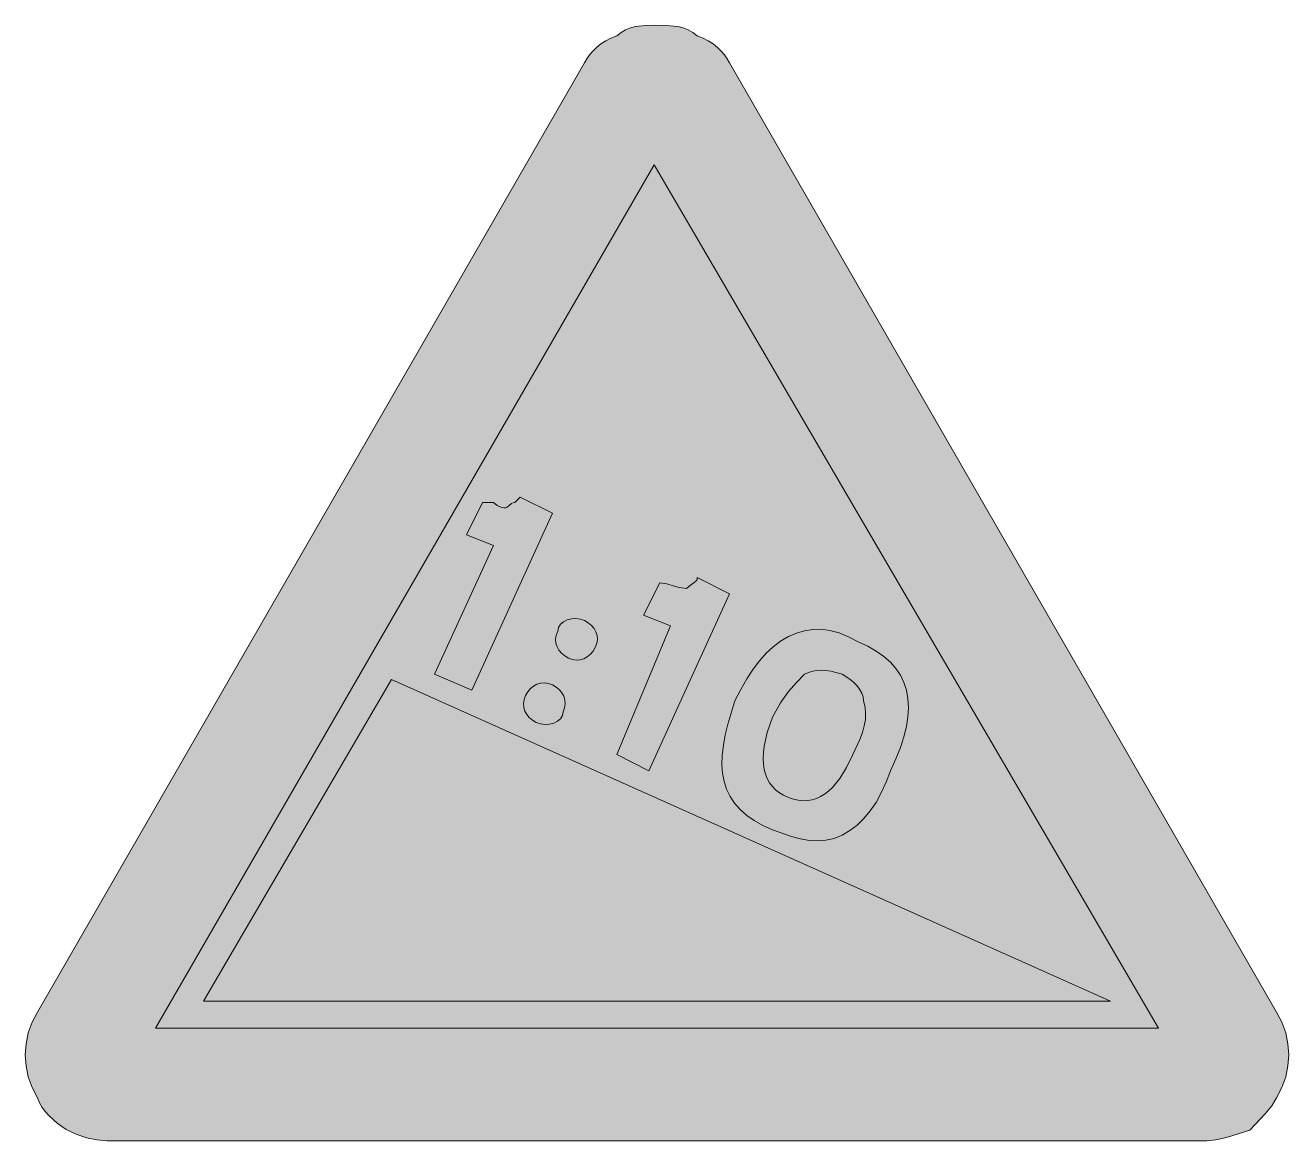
# Model space of a CAD drawing. Header units: metres. Extents: x 143 to 425, y 11 to 261.
import ezdxf

# ---------------------------------------------------------------- set-up
doc = ezdxf.new("R2010")
doc.units = ezdxf.units.M
for name, color, linetype, true_color in [('FILL_BLACK_000000', 7, 'Continuous', 0x000000), ('FILL_RED_FF0000', 7, 'Continuous', 0xff0000), ('FILL_WHITE_FFFFFF', 7, 'Continuous', 0xffffff)]:
    doc.layers.add(name, color=color, linetype=linetype, true_color=true_color)

msp = doc.modelspace()

# ---------------------------------------------------------------- hatches: boundary and pattern name
at = {"layer": 'FILL_BLACK_000000', "true_color": 0x000000}
h = msp.add_hatch(color=7, dxfattribs=at)
h.dxf.hatch_style = 1
h.paths.add_polyline_path([(242.55, 112.08), (234.15, 115.68), (247.35, 144.48), (241.35, 146.88), (244.95, 154.08), (247.35, 154.08), (248.23, 153.39), (249, 153.03), (249.75, 152.88), (250.15, 152.93), (250.46, 153.07), (250.95, 153.48), (251.44, 153.89), (251.75, 154.03), (252.15, 154.08), (253.35, 155.28), (260.55, 151.68), (242.55, 112.08)])
h = msp.add_hatch(color=7, dxfattribs=at)
h.dxf.hatch_style = 1
h.paths.add_polyline_path([(282.15, 94.08), (274.95, 97.68), (286.95, 126.48), (280.95, 128.88), (284.55, 136.08), (286.16, 135.89), (287.55, 135.48), (288.94, 135.07), (290.55, 134.88), (291.43, 135.59), (292.2, 136.08), (292.74, 136.57), (292.9, 136.88), (292.95, 137.28), (300.15, 133.68), (282.15, 94.08)])
h = msp.add_hatch(color=7, dxfattribs=at)
h.dxf.hatch_style = 1
h.paths.add_polyline_path([(269.65, 120.84), (269.04, 120.12), (268.36, 119.55), (267.6, 119.13), (266.79, 118.88), (265.93, 118.81), (265.05, 118.94), (264.15, 119.28), (263.31, 119.78), (262.59, 120.39), (262.02, 121.07), (261.6, 121.83), (261.35, 122.64), (261.28, 123.5), (261.41, 124.38), (261.75, 125.28), (261.91, 126.12), (262.35, 126.84), (263.02, 127.41), (263.85, 127.83), (264.8, 128.08), (265.8, 128.15), (266.8, 128.02), (267.75, 127.68), (268.59, 127.18), (269.31, 126.57), (269.88, 125.89), (270.3, 125.13), (270.55, 124.32), (270.62, 123.46), (270.49, 122.58), (270.15, 121.68), (269.65, 120.84)])
h = msp.add_hatch(color=7, dxfattribs=at)
h.dxf.hatch_style = 1
h.paths.add_polyline_path([(334.12, 89.13), (332.94, 86.99), (331.65, 85.08), (330.24, 83.39), (328.72, 81.93), (327.09, 80.69), (325.35, 79.68), (323.55, 78.94), (321.73, 78.52), (319.89, 78.37), (318, 78.48), (316.06, 78.81), (314.04, 79.34), (309.75, 80.88), (307.61, 81.84), (305.7, 82.9), (304.01, 84.09), (302.55, 85.38), (301.31, 86.79), (300.3, 88.3), (299.51, 89.94), (298.95, 91.68), (298.61, 93.54), (298.48, 95.5), (298.55, 97.59), (298.8, 99.78), (299.22, 102.09), (299.79, 104.5), (301.35, 109.68), (302.7, 112.27), (304.07, 114.63), (305.46, 116.77), (306.9, 118.68), (308.39, 120.37), (309.96, 121.83), (311.6, 123.07), (313.35, 124.08), (315.15, 124.87), (316.97, 125.41), (318.81, 125.7), (320.7, 125.73), (322.64, 125.47), (324.66, 124.92), (326.75, 124.06), (328.95, 122.88), (331.09, 121.92), (333, 120.85), (334.69, 119.67), (336.15, 118.38), (337.39, 116.97), (338.4, 115.45), (339.19, 113.82), (339.75, 112.08), (340.09, 110.22), (340.2, 108.25), (340.09, 106.17), (339.75, 103.98), (339.19, 101.67), (338.4, 99.25), (337.39, 96.72), (336.15, 94.08), (335.19, 91.49), (334.12, 89.13)])
h.paths.add_polyline_path([(329.88, 102.64), (330.3, 104.13), (330.55, 105.57), (330.62, 106.96), (330.49, 108.33), (330.15, 109.68), (330.04, 110.58), (329.74, 111.46), (329.26, 112.32), (328.65, 113.13), (327.92, 113.89), (327.11, 114.57), (325.35, 115.68), (322.86, 116.35), (321.74, 116.52), (320.7, 116.58), (319.71, 116.52), (318.77, 116.35), (317.85, 116.07), (316.95, 115.68), (315.15, 113.84), (313.35, 111.78), (311.55, 109.27), (309.75, 106.08), (308.62, 102.65), (307.95, 99.55), (307.78, 98.13), (307.72, 96.8), (307.78, 95.55), (307.95, 94.38), (308.23, 93.3), (308.62, 92.3), (309.13, 91.38), (309.75, 90.55), (310.48, 89.81), (311.32, 89.15), (312.28, 88.57), (313.35, 88.08), (314.46, 87.7), (315.54, 87.46), (316.6, 87.35), (317.62, 87.39), (318.62, 87.55), (319.59, 87.85), (320.54, 88.27), (321.45, 88.83), (322.34, 89.51), (323.19, 90.32), (324.82, 92.3), (326.34, 94.76), (327.75, 97.68), (329.31, 101.07), (329.88, 102.64)], flags=16)
h = msp.add_hatch(color=7, dxfattribs=at)
h.dxf.hatch_style = 1
h.paths.add_polyline_path([(182.55, 42.48), (224.55, 114.48), (385.35, 42.48), (182.55, 42.48)])
h = msp.add_hatch(color=7, dxfattribs=at)
h.dxf.hatch_style = 1
h.paths.add_polyline_path([(262.79, 106.44), (262.35, 105.72), (261.68, 105.15), (260.85, 104.73), (259.9, 104.48), (258.9, 104.41), (257.9, 104.54), (256.95, 104.88), (256.11, 105.38), (255.39, 105.99), (254.82, 106.67), (254.4, 107.43), (254.15, 108.24), (254.08, 109.1), (254.21, 109.98), (254.55, 110.88), (255.05, 111.72), (255.66, 112.44), (256.34, 113.01), (257.1, 113.43), (257.91, 113.68), (258.77, 113.75), (259.65, 113.62), (260.55, 113.28), (261.39, 112.78), (262.11, 112.17), (262.68, 111.49), (263.1, 110.73), (263.35, 109.92), (263.42, 109.06), (263.29, 108.18), (262.95, 107.28), (262.79, 106.44)])
at = {"layer": 'FILL_RED_FF0000', "true_color": 0xff0000}
h = msp.add_hatch(color=7, dxfattribs=at)
h.dxf.hatch_style = 1
h.paths.add_polyline_path([(267.75, 252.48), (268.26, 253.38), (268.87, 254.26), (269.61, 255.12), (270.45, 255.93), (271.41, 256.69), (272.47, 257.37), (273.66, 257.98), (274.95, 258.48), (275.9, 259.27), (276.94, 259.87), (278.03, 260.29), (279.15, 260.58), (281.36, 260.84), (283.35, 260.88), (286.03, 260.84), (288.6, 260.58), (289.81, 260.29), (290.94, 259.87), (292, 259.27), (292.95, 258.48), (294.24, 257.98), (295.42, 257.37), (296.49, 256.69), (297.45, 255.93), (298.29, 255.12), (299.02, 254.26), (299.64, 253.38), (300.15, 252.48), (422.55, 40.08), (423.73, 37.78), (424.57, 35.39), (425.08, 32.95), (425.25, 30.48), (425.08, 28.01), (424.57, 25.57), (423.73, 23.18), (422.55, 20.88), (421.44, 19.08), (420, 17.28), (416.55, 13.68), (411.3, 12.03), (408.96, 11.49), (406.95, 11.28), (160.95, 11.28), (158.66, 11.45), (156.32, 11.94), (154.01, 12.74), (151.8, 13.83), (149.76, 15.21), (147.96, 16.85), (147.17, 17.77), (146.46, 18.74), (145.85, 19.78), (145.35, 20.88), (144.17, 23.18), (143.32, 25.57), (142.82, 28.01), (142.65, 30.48), (142.82, 32.95), (143.32, 35.39), (144.17, 37.78), (145.35, 40.08), (267.75, 252.48)])
at = {"layer": 'FILL_WHITE_FFFFFF', "true_color": 0xffffff}
h = msp.add_hatch(color=7, dxfattribs=at)
h.dxf.hatch_style = 1
h.paths.add_polyline_path([(171.75, 36.48), (283.35, 229.68), (396.15, 36.48), (171.75, 36.48)])

# ---------------------------------------------------------------- linework, layer by layer
at = {"layer": 'FILL_BLACK_000000', "lineweight": 0, "true_color": 0x000000}
for points in [[(242.55, 112.08), (234.15, 115.68), (247.35, 144.48), (241.35, 146.88), (244.95, 154.08), (247.35, 154.08), (248.23, 153.39), (249, 153.03), (249.75, 152.88), (250.15, 152.93), (250.46, 153.07), (250.95, 153.48), (251.44, 153.89), (251.75, 154.03), (252.15, 154.08), (253.35, 155.28), (260.55, 151.68)], [(282.15, 94.08), (274.95, 97.68), (286.95, 126.48), (280.95, 128.88), (284.55, 136.08), (286.16, 135.89), (287.55, 135.48), (288.94, 135.07), (290.55, 134.88), (291.43, 135.59), (292.2, 136.08), (292.74, 136.57), (292.9, 136.88), (292.95, 137.28), (300.15, 133.68)], [(269.65, 120.84), (269.04, 120.12), (268.36, 119.55), (267.6, 119.13), (266.79, 118.88), (265.93, 118.81), (265.05, 118.94), (264.15, 119.28), (263.31, 119.78), (262.59, 120.39), (262.02, 121.07), (261.6, 121.83), (261.35, 122.64), (261.28, 123.5), (261.41, 124.38), (261.75, 125.28), (261.91, 126.12), (262.35, 126.84), (263.02, 127.41), (263.85, 127.83), (264.8, 128.08), (265.8, 128.15), (266.8, 128.02), (267.75, 127.68), (268.59, 127.18), (269.31, 126.57), (269.88, 125.89), (270.3, 125.13), (270.55, 124.32), (270.62, 123.46), (270.49, 122.58), (270.15, 121.68)], [(334.12, 89.13), (332.94, 86.99), (331.65, 85.08), (330.24, 83.39), (328.72, 81.93), (327.09, 80.69), (325.35, 79.68), (323.55, 78.94), (321.73, 78.52), (319.89, 78.37), (318, 78.48), (316.06, 78.81), (314.04, 79.34), (309.75, 80.88), (307.61, 81.84), (305.7, 82.9), (304.01, 84.09), (302.55, 85.38), (301.31, 86.79), (300.3, 88.3), (299.51, 89.94), (298.95, 91.68), (298.61, 93.54), (298.48, 95.5), (298.55, 97.59), (298.8, 99.78), (299.22, 102.09), (299.79, 104.5), (301.35, 109.68), (302.7, 112.27), (304.07, 114.63), (305.46, 116.77), (306.9, 118.68), (308.39, 120.37), (309.96, 121.83), (311.6, 123.07), (313.35, 124.08), (315.15, 124.87), (316.97, 125.41), (318.81, 125.7), (320.7, 125.73), (322.64, 125.47), (324.66, 124.92), (326.75, 124.06), (328.95, 122.88), (331.09, 121.92), (333, 120.85), (334.69, 119.67), (336.15, 118.38), (337.39, 116.97), (338.4, 115.45), (339.19, 113.82), (339.75, 112.08), (340.09, 110.22), (340.2, 108.25), (340.09, 106.17), (339.75, 103.98), (339.19, 101.67), (338.4, 99.25), (337.39, 96.72), (336.15, 94.08), (335.19, 91.49)], [(329.88, 102.64), (330.3, 104.13), (330.55, 105.57), (330.62, 106.96), (330.49, 108.33), (330.15, 109.68), (330.04, 110.58), (329.74, 111.46), (329.26, 112.32), (328.65, 113.13), (327.92, 113.89), (327.11, 114.57), (325.35, 115.68), (322.86, 116.35), (321.74, 116.52), (320.7, 116.58), (319.71, 116.52), (318.77, 116.35), (317.85, 116.07), (316.95, 115.68), (315.15, 113.84), (313.35, 111.78), (311.55, 109.27), (309.75, 106.08), (308.62, 102.65), (307.95, 99.55), (307.78, 98.13), (307.72, 96.8), (307.78, 95.55), (307.95, 94.38), (308.23, 93.3), (308.62, 92.3), (309.13, 91.38), (309.75, 90.55), (310.48, 89.81), (311.32, 89.15), (312.28, 88.57), (313.35, 88.08), (314.46, 87.7), (315.54, 87.46), (316.6, 87.35), (317.62, 87.39), (318.62, 87.55), (319.59, 87.85), (320.54, 88.27), (321.45, 88.83), (322.34, 89.51), (323.19, 90.32), (324.82, 92.3), (326.34, 94.76), (327.75, 97.68), (329.31, 101.07)], [(182.55, 42.48), (224.55, 114.48), (385.35, 42.48)], [(262.79, 106.44), (262.35, 105.72), (261.68, 105.15), (260.85, 104.73), (259.9, 104.48), (258.9, 104.41), (257.9, 104.54), (256.95, 104.88), (256.11, 105.38), (255.39, 105.99), (254.82, 106.67), (254.4, 107.43), (254.15, 108.24), (254.08, 109.1), (254.21, 109.98), (254.55, 110.88), (255.05, 111.72), (255.66, 112.44), (256.34, 113.01), (257.1, 113.43), (257.91, 113.68), (258.77, 113.75), (259.65, 113.62), (260.55, 113.28), (261.39, 112.78), (262.11, 112.17), (262.68, 111.49), (263.1, 110.73), (263.35, 109.92), (263.42, 109.06), (263.29, 108.18), (262.95, 107.28)]]:
    msp.add_lwpolyline(points, close=True, dxfattribs=at)
at = {"layer": 'FILL_RED_FF0000', "lineweight": 0, "true_color": 0xff0000}
msp.add_lwpolyline([(267.75, 252.48), (268.26, 253.38), (268.87, 254.26), (269.61, 255.12), (270.45, 255.93), (271.41, 256.69), (272.47, 257.37), (273.66, 257.98), (274.95, 258.48), (275.9, 259.27), (276.94, 259.87), (278.03, 260.29), (279.15, 260.58), (281.36, 260.84), (283.35, 260.88), (286.03, 260.84), (288.6, 260.58), (289.81, 260.29), (290.94, 259.87), (292, 259.27), (292.95, 258.48), (294.24, 257.98), (295.42, 257.37), (296.49, 256.69), (297.45, 255.93), (298.29, 255.12), (299.02, 254.26), (299.64, 253.38), (300.15, 252.48), (422.55, 40.08), (423.73, 37.78), (424.57, 35.39), (425.08, 32.95), (425.25, 30.48), (425.08, 28.01), (424.57, 25.57), (423.73, 23.18), (422.55, 20.88), (421.44, 19.08), (420, 17.28), (416.55, 13.68), (411.3, 12.03), (408.96, 11.49), (406.95, 11.28), (160.95, 11.28), (158.66, 11.45), (156.32, 11.94), (154.01, 12.74), (151.8, 13.83), (149.76, 15.21), (147.96, 16.85), (147.17, 17.77), (146.46, 18.74), (145.85, 19.78), (145.35, 20.88), (144.17, 23.18), (143.32, 25.57), (142.82, 28.01), (142.65, 30.48), (142.82, 32.95), (143.32, 35.39), (144.17, 37.78), (145.35, 40.08)], close=True, dxfattribs=at)
at = {"layer": 'FILL_WHITE_FFFFFF', "lineweight": 0, "true_color": 0xff0000}
msp.add_lwpolyline([(171.75, 36.48), (283.35, 229.68), (396.15, 36.48)], close=True, dxfattribs=at)

doc.saveas('drawing.dxf')
